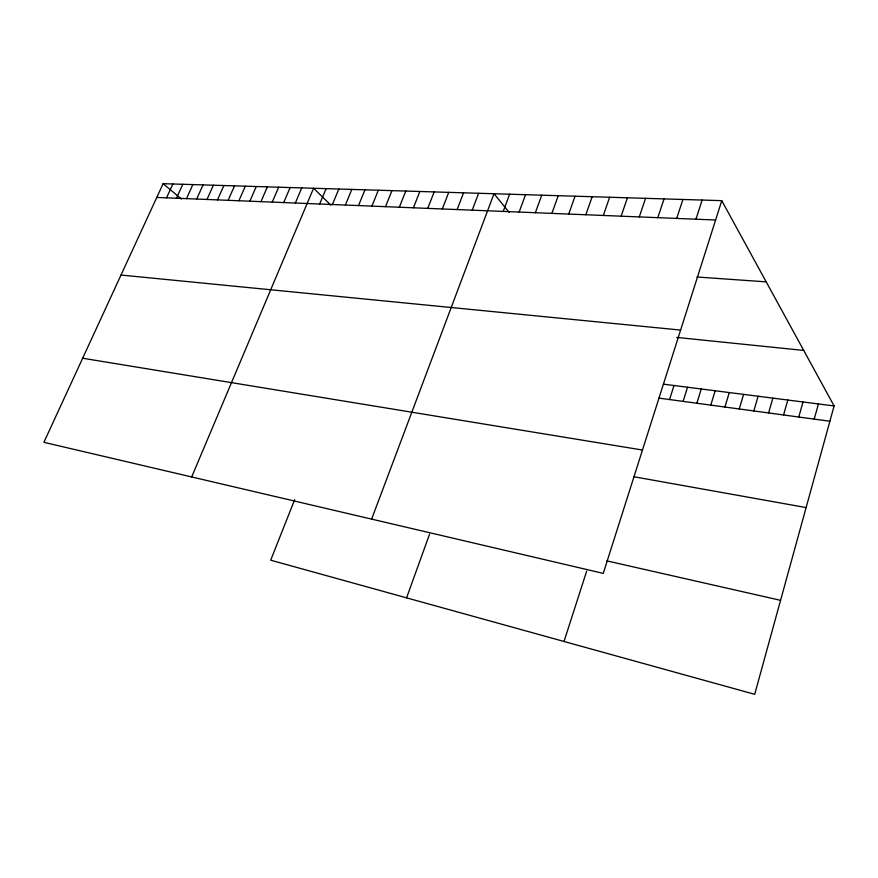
<?xml version="1.0" encoding="UTF-8"?>
<svg xmlns="http://www.w3.org/2000/svg" width="878" height="878" viewBox="0 0 878 878"><rect width="100%" height="100%" fill="white"/><g stroke="black" fill="none" stroke-linecap="round" stroke-linejoin="round"><path stroke-width="1.32" d="M721.76 200.656L603.252 573.389L43.9 442.325L163.11 183.689L721.76 200.656L834.1 405.943L754.696 694.311L270.698 560.197L294.668 499.67M814.213 419.113L818.45 403.946M798.771 417.017L803.03 401.97M783.56 414.965L787.84 400.039M768.579 412.934L772.881 398.129M753.807 410.937L758.131 396.241M739.254 408.972L743.6 394.387M724.921 407.03L729.278 392.565M710.785 405.12L715.164 390.765M696.858 403.232L701.248 388.987M683.117 401.378L687.529 387.231M669.574 399.545L673.997 385.508M695.958 219.204L702.137 200.063M564.016 641.478L586.669 571.117M676.697 218.424L682.908 199.482M657.809 217.656L664.053 198.9M639.294 216.91L645.56 198.34M621.141 216.186L627.43 197.791M603.329 215.461L609.639 197.254M585.845 214.759L592.178 196.716M568.703 214.067L575.057 196.2M551.878 213.387L558.243 195.684M406.569 597.852L429.572 534.164M535.361 212.717L541.737 195.19M519.139 212.07L525.538 194.696M503.226 211.422L509.624 194.214M371.624 519.117L493.996 193.742L509.174 212.355M472.221 210.171L478.642 193.27M457.131 209.568L463.562 192.809M442.303 208.964L448.746 192.359M427.74 208.382L434.182 191.92M413.417 207.801L419.86 191.481M399.336 207.23L405.79 191.053M385.508 206.67L391.95 190.636M371.899 206.121L378.341 190.219M358.509 205.584L364.963 189.813M345.35 205.057L351.804 189.418M332.4 204.53L338.853 189.022M319.669 204.014L326.111 188.638M191.667 476.952L313.578 188.254L330.808 205.09M295.326 203.037L301.769 187.892M283.704 202.566L290.135 187.541M272.257 202.105L278.677 187.201M260.975 201.644L267.395 186.849M249.857 201.194L256.277 186.52M238.904 200.755L245.313 186.18M228.115 200.327L234.525 185.851M217.481 199.888L223.879 185.532M206.999 199.471L213.387 185.214M196.672 199.054L203.048 184.896M186.487 198.637L192.853 184.589M176.434 198.241L182.8 184.281M166.535 197.835L172.889 183.985M156.767 197.44L715.614 219.994M696.945 276.998L766.198 281.86M121.01 275.044L680.615 330.073M676.751 337.426L803.721 350.421M663.329 384.147L834.1 405.943M658.895 398.107L829.886 421.231M82.664 358.235L642.466 450.03M633.883 476.743L806.114 507.572M606.874 560.888L780.575 600.332M163.11 183.689L181.428 198.999"/></g></svg>
